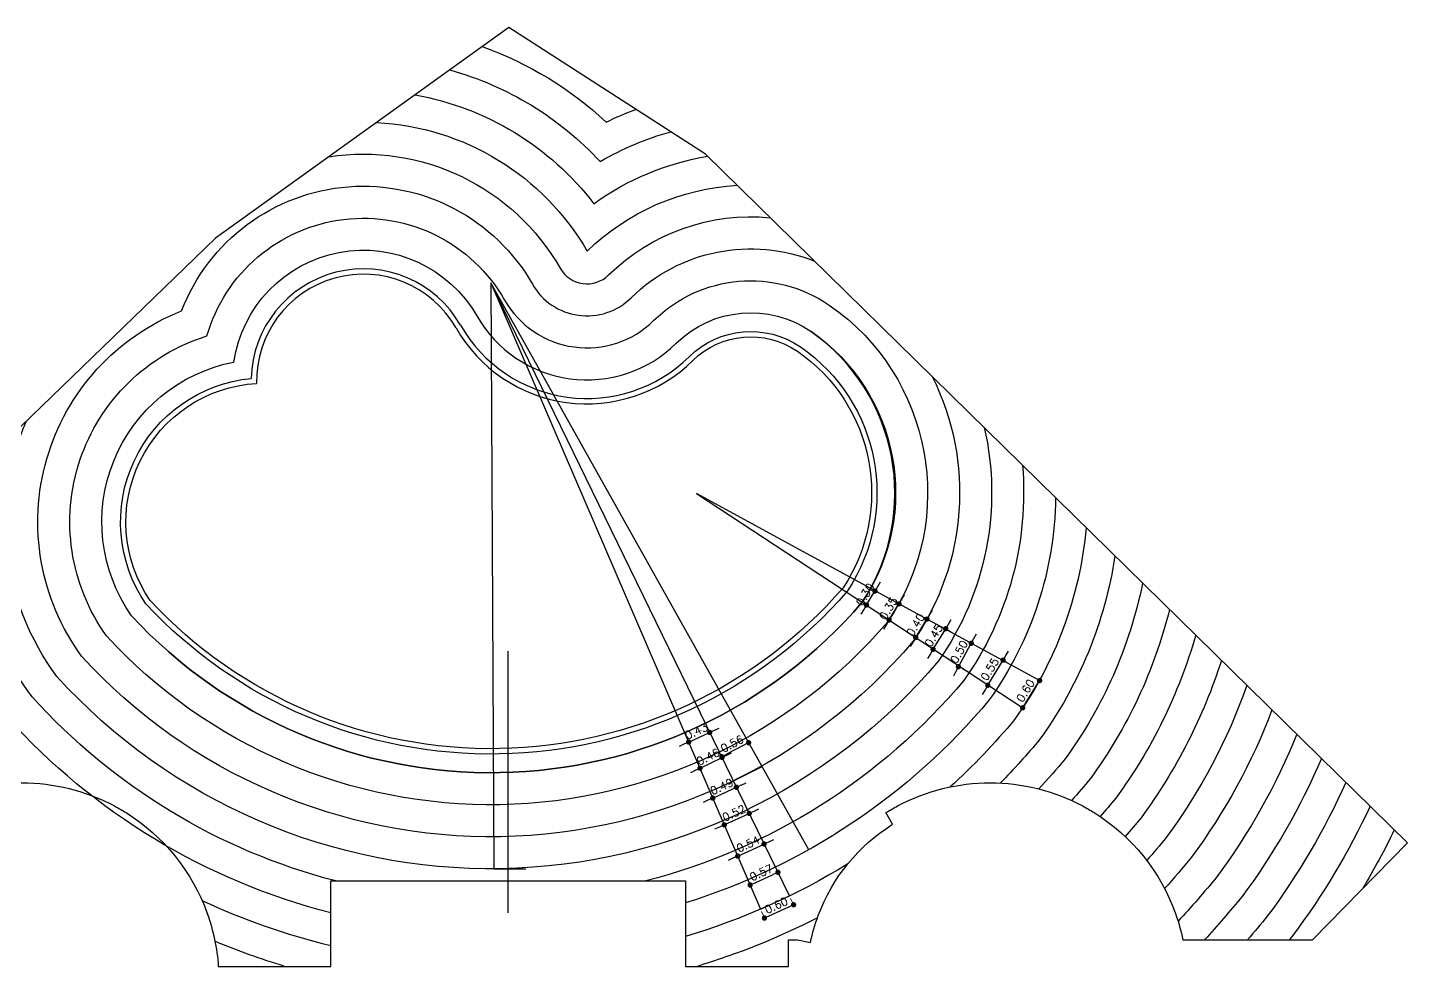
# Model space of a CAD drawing. Header units: metres. Extents: x 2217 to 2595, y -381 to -273.
# Drawn here: x 2470.88 to 2496.75, y -342.81 to -325.21 of the extents above; entities that cross this region are included whole.
import ezdxf

# ---------------------------------------------------------------- set-up
doc = ezdxf.new("R2010")
doc.units = ezdxf.units.M
doc.header["$LTSCALE"] = 0.5
doc.header["$MEASUREMENT"] = 0
doc.header["$PDMODE"] = 3
doc.header["$PDSIZE"] = -1
doc.linetypes.add('DOT2', pattern=[0.125, 0, -0.125])
doc.layers.add('A-DR', color=72, linetype='Continuous')
doc.layers.add('A-POOL', color=152, linetype='Continuous')
doc.layers.add('A-Wall', color=7, linetype='Continuous', lineweight=30)
doc.styles.add('ROMANS', font='romans.shx')
doc.dimstyles.new('dim50', dxfattribs={"dimscale": 50, "dimtxt": 0.003, "dimasz": 0.002, "dimexe": 0.001, "dimexo": 0.001, "dimgap": 0.001, "dimtad": 1, "dimzin": 0, "dimdsep": 46, "dimtxsty": 'ROMANS', "dimblk": 'DOT', "dimcen": 0, "dimclrd": 5, "dimclre": 1, "dimclrt": 7, "dimadec": 0, "dimazin": 0, "dimtfac": 1, "dimtix": 1, "dimtmove": 2, "dimatfit": 3, "dimldrblk": 'DTICK', "dimfxl": 1, "dimtolj": 1, "dimtzin": 0, "dimlwe": 20, "dimarcsym": 0})

# ---------------------------------------------------------------- blocks, each defined once
blk = doc.blocks.new('_Dot')
at = {"color": 0, "linetype": 'ByBlock', "lineweight": -2}
blk.add_line((-0.5, 0), (-1, 0), dxfattribs=at)
at = {"color": 0, "linetype": 'ByBlock', "const_width": 0.5}
blk.add_lwpolyline([(-0.25, 0, 1), (0.25, 0, 1)], format="xyb", close=True, dxfattribs=at)
blk = doc.blocks.new('*D292')
at = {"layer": 'A-Wall', "color": 1, "linetype": 'DOT2', "lineweight": 20, "ltscale": 0.5, "transparency": 16777216}
for p, q in [((2485.184, -341.539), (2485.26, -341.704)), ((2484.638, -341.788), (2484.714, -341.953))]:
    blk.add_line(p, q, dxfattribs=at)
at = {"layer": 'A-Wall', "color": 5, "lineweight": -2, "ltscale": 0.5, "transparency": 16777216}
blk.add_line((2484.784, -341.866), (2485.148, -341.7), dxfattribs=at)
at = {"layer": 'DEFPOINTS', "color": 0, "ltscale": 0.5, "transparency": 16777216}
for p in [(2485.163, -341.493), (2485.239, -341.659), (2484.617, -341.742)]:
    blk.add_point(p, dxfattribs=at)
at = {"layer": 'A-Wall', "color": 5, "lineweight": -2, "ltscale": 0.5, "transparency": 16777216, "xscale": 0.1, "yscale": 0.1, "zscale": 0.1}
for p, rotation in [((2485.239, -341.659), 24.55662138873077), ((2484.693, -341.908), 204.5566213887308)]:
    blk.add_blockref('_Dot', p, dxfattribs=dict(at, rotation=rotation))
at = {"layer": 'A-Wall', "color": 7, "ltscale": 0.5, "transparency": 16777216, "insert": (2484.914, -341.67), "char_height": 0.15, "attachment_point": 5, "rotation": 24.5566, "style": 'ROMANS'}
blk.add_mtext('\\A1;0.60', dxfattribs=at)
blk = doc.blocks.new('DTICK')
for p, q in [((-1.21, 0), (1.21, 0)), ((0, 1.21), (0, -1.21))]:
    blk.add_line(p, q)
at = {"color": 3}
blk.add_line((-0.63, -0.63), (0.63, 0.63), dxfattribs=at)
blk = doc.blocks.new('*D293')
at = {"layer": 'A-Wall', "color": 5, "lineweight": -2, "ltscale": 0.5, "transparency": 16777216}
blk.add_line((2484.516, -341.247), (2484.854, -341.092), dxfattribs=at)
at = {"layer": 'A-Wall', "color": 1, "linetype": 'DOT2', "lineweight": 20, "ltscale": 0.5, "transparency": 16777216}
for p, q in [((2484.921, -340.998), (2484.966, -341.096)), ((2484.401, -341.237), (2484.446, -341.335))]:
    blk.add_line(p, q, dxfattribs=at)
at = {"layer": 'DEFPOINTS', "color": 0, "ltscale": 0.5, "transparency": 16777216}
for p in [(2484.9, -340.953), (2484.945, -341.051), (2484.38, -341.191)]:
    blk.add_point(p, dxfattribs=at)
at = {"layer": 'A-Wall', "color": 5, "lineweight": -2, "ltscale": 0.5, "transparency": 16777216, "xscale": 0.1, "yscale": 0.1, "zscale": 0.1}
for p, rotation in [((2484.945, -341.051), 24.63248234070997), ((2484.425, -341.289), 204.63248234071)]:
    blk.add_blockref('_Dot', p, dxfattribs=dict(at, rotation=rotation))
at = {"layer": 'A-Wall', "color": 7, "ltscale": 0.5, "transparency": 16777216, "insert": (2484.633, -341.056), "char_height": 0.15, "attachment_point": 5, "rotation": 24.6325, "style": 'ROMANS'}
blk.add_mtext('\\A1;0.57', dxfattribs=at)
blk = doc.blocks.new('*D294')
at = {"layer": 'A-Wall', "color": 5, "lineweight": -2, "ltscale": 0.5, "transparency": 16777216}
for p, q in [((2484.192, -340.746), (2484.686, -340.52)), ((2484.777, -340.478), (2484.868, -340.436)), ((2484.101, -340.788), (2484.01, -340.83))]:
    blk.add_line(p, q, dxfattribs=at)
at = {"layer": 'A-Wall', "color": 1, "linetype": 'DOT2', "lineweight": 20, "ltscale": 0.5, "transparency": 16777216}
for p, q in [((2484.658, -340.459), (2484.707, -340.565)), ((2484.164, -340.686), (2484.212, -340.792))]:
    blk.add_line(p, q, dxfattribs=at)
at = {"layer": 'DEFPOINTS', "color": 0, "ltscale": 0.5, "transparency": 16777216}
for p in [(2484.143, -340.64), (2484.637, -340.414), (2484.686, -340.52)]:
    blk.add_point(p, dxfattribs=at)
at = {"layer": 'A-Wall', "color": 5, "lineweight": -2, "ltscale": 0.5, "transparency": 16777216, "xscale": 0.1, "yscale": 0.1, "zscale": 0.1}
for p, rotation in [((2484.686, -340.52), 204.6324823407164), ((2484.192, -340.746), 24.63248234071639)]:
    blk.add_blockref('_Dot', p, dxfattribs=dict(at, rotation=rotation))
at = {"layer": 'A-Wall', "color": 7, "ltscale": 0.5, "transparency": 16777216, "insert": (2484.387, -340.519), "char_height": 0.15, "attachment_point": 5, "rotation": 24.6325, "style": 'ROMANS'}
blk.add_mtext('\\A1;0.54', dxfattribs=at)
blk = doc.blocks.new('*D295')
at = {"layer": 'A-Wall', "color": 5, "lineweight": -2, "ltscale": 0.5, "transparency": 16777216}
for p, q in [((2484.498, -339.904), (2484.589, -339.863)), ((2483.939, -340.161), (2484.407, -339.946)), ((2483.848, -340.203), (2483.757, -340.244))]:
    blk.add_line(p, q, dxfattribs=at)
at = {"layer": 'A-Wall', "color": 1, "linetype": 'DOT2', "lineweight": 20, "ltscale": 0.5, "transparency": 16777216}
for p, q in [((2484.395, -339.92), (2484.428, -339.992)), ((2483.927, -340.135), (2483.96, -340.206))]:
    blk.add_line(p, q, dxfattribs=at)
at = {"layer": 'DEFPOINTS', "color": 0, "ltscale": 0.5, "transparency": 16777216}
for p in [(2483.906, -340.089), (2484.374, -339.874), (2484.407, -339.946)]:
    blk.add_point(p, dxfattribs=at)
at = {"layer": 'A-Wall', "color": 5, "lineweight": -2, "ltscale": 0.5, "transparency": 16777216, "xscale": 0.1, "yscale": 0.1, "zscale": 0.1}
for p, rotation in [((2484.407, -339.946), 204.6324823407351), ((2483.939, -340.161), 24.63248234073501)]:
    blk.add_blockref('_Dot', p, dxfattribs=dict(at, rotation=rotation))
at = {"layer": 'A-Wall', "color": 7, "ltscale": 0.5, "transparency": 16777216, "insert": (2484.121, -339.94), "char_height": 0.15, "attachment_point": 5, "rotation": 24.6325, "style": 'ROMANS'}
blk.add_mtext('\\A1;0.52', dxfattribs=at)
blk = doc.blocks.new('*D296')
at = {"layer": 'A-Wall', "color": 1, "linetype": 'DOT2', "lineweight": 20, "ltscale": 0.5, "transparency": 16777216}
for p, q in [((2483.689, -339.583), (2483.745, -339.704)), ((2484.132, -339.38), (2484.188, -339.501))]:
    blk.add_line(p, q, dxfattribs=at)
at = {"layer": 'A-Wall', "color": 5, "lineweight": -2, "ltscale": 0.5, "transparency": 16777216}
for p, q in [((2483.724, -339.659), (2484.167, -339.455)), ((2484.258, -339.414), (2484.349, -339.372)), ((2483.633, -339.7), (2483.542, -339.742))]:
    blk.add_line(p, q, dxfattribs=at)
at = {"layer": 'DEFPOINTS', "color": 0, "ltscale": 0.5, "transparency": 16777216}
for p in [(2484.112, -339.335), (2483.669, -339.538), (2484.167, -339.455)]:
    blk.add_point(p, dxfattribs=at)
at = {"layer": 'A-Wall', "color": 5, "lineweight": -2, "ltscale": 0.5, "transparency": 16777216, "xscale": 0.1, "yscale": 0.1, "zscale": 0.1}
for p, rotation in [((2483.724, -339.659), 24.6324823407498), ((2484.167, -339.455), 204.6324823407498)]:
    blk.add_blockref('_Dot', p, dxfattribs=dict(at, rotation=rotation))
at = {"layer": 'A-Wall', "color": 7, "ltscale": 0.5, "transparency": 16777216, "insert": (2483.893, -339.443), "char_height": 0.15, "attachment_point": 5, "rotation": 24.6325, "style": 'ROMANS'}
blk.add_mtext('\\A1;0.49', dxfattribs=at)
blk = doc.blocks.new('*D297')
at = {"layer": 'A-Wall', "color": 5, "lineweight": -2, "ltscale": 0.5, "transparency": 16777216}
for p, q in [((2483.988, -338.853), (2484.078, -338.809)), ((2483.485, -339.098), (2483.898, -338.897)), ((2483.396, -339.142), (2483.306, -339.185))]:
    blk.add_line(p, q, dxfattribs=at)
at = {"layer": 'A-Wall', "color": 1, "linetype": 'DOT2', "lineweight": 20, "ltscale": 0.5, "transparency": 16777216}
for p, q in [((2483.453, -339.032), (2483.507, -339.143)), ((2483.866, -338.831), (2483.92, -338.942))]:
    blk.add_line(p, q, dxfattribs=at)
at = {"layer": 'DEFPOINTS', "color": 0, "ltscale": 0.5, "transparency": 16777216}
for p in [(2483.844, -338.786), (2483.431, -338.987), (2483.898, -338.897)]:
    blk.add_point(p, dxfattribs=at)
at = {"layer": 'A-Wall', "color": 5, "lineweight": -2, "ltscale": 0.5, "transparency": 16777216, "xscale": 0.1, "yscale": 0.1, "zscale": 0.1}
for p, rotation in [((2483.898, -338.897), 205.9773211894215), ((2483.485, -339.098), 25.97732118942154)]:
    blk.add_blockref('_Dot', p, dxfattribs=dict(at, rotation=rotation))
at = {"layer": 'A-Wall', "color": 7, "ltscale": 0.5, "transparency": 16777216, "insert": (2483.637, -338.885), "char_height": 0.15, "attachment_point": 5, "rotation": 25.9773, "style": 'ROMANS'}
blk.add_mtext('\\A1;0.46', dxfattribs=at)
blk = doc.blocks.new('*D298')
at = {"layer": 'A-Wall', "color": 1, "linetype": 'DOT2', "lineweight": 20, "ltscale": 0.5, "transparency": 16777216}
for p, q in [((2483.607, -338.302), (2483.686, -338.474)), ((2483.215, -338.481), (2483.294, -338.654))]:
    blk.add_line(p, q, dxfattribs=at)
at = {"layer": 'A-Wall', "color": 5, "lineweight": -2, "ltscale": 0.5, "transparency": 16777216}
for p, q in [((2483.273, -338.608), (2483.665, -338.428)), ((2483.756, -338.387), (2483.847, -338.345)), ((2483.182, -338.65), (2483.091, -338.691))]:
    blk.add_line(p, q, dxfattribs=at)
at = {"layer": 'DEFPOINTS', "color": 0, "ltscale": 0.5, "transparency": 16777216}
for p in [(2483.586, -338.256), (2483.194, -338.436), (2483.665, -338.428)]:
    blk.add_point(p, dxfattribs=at)
at = {"layer": 'A-Wall', "color": 5, "lineweight": -2, "ltscale": 0.5, "transparency": 16777216, "xscale": 0.1, "yscale": 0.1, "zscale": 0.1}
for p, rotation in [((2483.273, -338.608), 24.63248234060863), ((2483.665, -338.428), 204.6324823406087)]:
    blk.add_blockref('_Dot', p, dxfattribs=dict(at, rotation=rotation))
at = {"layer": 'A-Wall', "color": 7, "ltscale": 0.5, "transparency": 16777216, "insert": (2483.417, -338.405), "char_height": 0.15, "attachment_point": 5, "rotation": 24.6325, "style": 'ROMANS'}
blk.add_mtext('\\A1;0.43', dxfattribs=at)
blk = doc.blocks.new('*D299')
at = {"layer": 'A-Wall', "color": 5, "lineweight": -2, "ltscale": 0.5, "transparency": 16777216}
for p, q in [((2487.267, -335.932), (2487.319, -335.847)), ((2487.03, -336.32), (2487.214, -336.018)), ((2486.978, -336.405), (2486.925, -336.49))]:
    blk.add_line(p, q, dxfattribs=at)
at = {"layer": 'A-Wall', "color": 1, "linetype": 'DOT2', "lineweight": 20, "ltscale": 0.5, "transparency": 16777216}
for p, q in [((2487.255, -336.042), (2487.257, -336.044)), ((2487.07, -336.344), (2487.072, -336.346))]:
    blk.add_line(p, q, dxfattribs=at)
at = {"layer": 'DEFPOINTS', "color": 0, "ltscale": 0.5, "transparency": 16777216}
for p in [(2487.212, -336.016), (2487.214, -336.018), (2487.027, -336.318)]:
    blk.add_point(p, dxfattribs=at)
at = {"layer": 'A-Wall', "color": 5, "lineweight": -2, "ltscale": 0.5, "transparency": 16777216, "xscale": 0.1, "yscale": 0.1, "zscale": 0.1}
for p, rotation in [((2487.214, -336.018), 238.5416722642145), ((2487.03, -336.32), 58.54167226421452)]:
    blk.add_blockref('_Dot', p, dxfattribs=dict(at, rotation=rotation))
at = {"layer": 'A-Wall', "color": 7, "ltscale": 0.5, "transparency": 16777216, "insert": (2487.016, -336.103), "char_height": 0.15, "attachment_point": 5, "rotation": 58.5417, "style": 'ROMANS'}
blk.add_mtext('\\A1;0.35', dxfattribs=at)
blk = doc.blocks.new('*D300')
at = {"layer": 'A-Wall', "color": 5, "lineweight": -2, "ltscale": 0.5, "transparency": 16777216}
for p, q in [((2486.818, -335.693), (2486.87, -335.607)), ((2486.606, -336.038), (2486.765, -335.778)), ((2486.554, -336.123), (2486.501, -336.208))]:
    blk.add_line(p, q, dxfattribs=at)
at = {"layer": 'A-Wall', "color": 1, "linetype": 'DOT2', "lineweight": 20, "ltscale": 0.5, "transparency": 16777216}
for p, q in [((2486.728, -335.755), (2486.808, -335.804)), ((2486.569, -336.015), (2486.648, -336.064))]:
    blk.add_line(p, q, dxfattribs=at)
at = {"layer": 'DEFPOINTS', "color": 0, "ltscale": 0.5, "transparency": 16777216}
for p in [(2486.685, -335.729), (2486.765, -335.778), (2486.526, -335.989)]:
    blk.add_point(p, dxfattribs=at)
at = {"layer": 'A-Wall', "color": 5, "lineweight": -2, "ltscale": 0.5, "transparency": 16777216, "xscale": 0.1, "yscale": 0.1, "zscale": 0.1}
for p, rotation in [((2486.765, -335.778), 238.4617540957941), ((2486.606, -336.038), 58.46175409579416)]:
    blk.add_blockref('_Dot', p, dxfattribs=dict(at, rotation=rotation))
at = {"layer": 'A-Wall', "color": 7, "ltscale": 0.5, "transparency": 16777216, "insert": (2486.579, -335.842), "char_height": 0.15, "attachment_point": 5, "rotation": 58.4618, "style": 'ROMANS'}
blk.add_mtext('\\A1;0.30', dxfattribs=at)
blk = doc.blocks.new('*D301')
at = {"layer": 'A-Wall', "color": 5, "lineweight": -2, "ltscale": 0.5, "transparency": 16777216}
for p, q in [((2487.791, -336.218), (2487.843, -336.133)), ((2487.529, -336.648), (2487.739, -336.304)), ((2487.477, -336.733), (2487.425, -336.818))]:
    blk.add_line(p, q, dxfattribs=at)
at = {"layer": 'DEFPOINTS', "color": 0, "ltscale": 0.5, "transparency": 16777216}
for p in [(2487.739, -336.304), (2487.739, -336.304), (2487.529, -336.648)]:
    blk.add_point(p, dxfattribs=at)
at = {"layer": 'A-Wall', "color": 5, "lineweight": -2, "ltscale": 0.5, "transparency": 16777216, "xscale": 0.1, "yscale": 0.1, "zscale": 0.1}
for p, rotation in [((2487.739, -336.304), 238.6019338521805), ((2487.529, -336.648), 58.60193385218052)]:
    blk.add_blockref('_Dot', p, dxfattribs=dict(at, rotation=rotation))
at = {"layer": 'A-Wall', "color": 7, "ltscale": 0.5, "transparency": 16777216, "insert": (2487.527, -336.411), "char_height": 0.15, "attachment_point": 5, "rotation": 58.6019, "style": 'ROMANS'}
blk.add_mtext('\\A1;0.40', dxfattribs=at)
blk = doc.blocks.new('*D302')
at = {"layer": 'A-Wall', "color": 5, "lineweight": -2, "ltscale": 0.5, "transparency": 16777216}
for p, q in [((2487.855, -336.87), (2488.09, -336.484)), ((2488.142, -336.399), (2488.194, -336.313)), ((2487.803, -336.956), (2487.751, -337.041))]:
    blk.add_line(p, q, dxfattribs=at)
at = {"layer": 'A-Wall', "color": 1, "linetype": 'DOT2', "lineweight": 20, "ltscale": 0.5, "transparency": 16777216}
for p, q in [((2488.223, -336.565), (2488.047, -336.458)), ((2487.988, -336.951), (2487.812, -336.844))]:
    blk.add_line(p, q, dxfattribs=at)
at = {"layer": 'DEFPOINTS', "color": 0, "ltscale": 0.5, "transparency": 16777216}
for p in [(2488.09, -336.484), (2488.266, -336.591), (2488.03, -336.977)]:
    blk.add_point(p, dxfattribs=at)
at = {"layer": 'A-Wall', "color": 5, "lineweight": -2, "ltscale": 0.5, "transparency": 16777216, "xscale": 0.1, "yscale": 0.1, "zscale": 0.1}
for p, rotation in [((2488.09, -336.484), 238.6489967871661), ((2487.855, -336.87), 58.64899678716606)]:
    blk.add_blockref('_Dot', p, dxfattribs=dict(at, rotation=rotation))
at = {"layer": 'A-Wall', "color": 7, "ltscale": 0.5, "transparency": 16777216, "insert": (2487.866, -336.612), "char_height": 0.15, "attachment_point": 5, "rotation": 58.649, "style": 'ROMANS'}
blk.add_mtext('\\A1;0.45', dxfattribs=at)
blk = doc.blocks.new('*D303')
at = {"layer": 'A-Wall', "color": 5, "lineweight": -2, "ltscale": 0.5, "transparency": 16777216}
for p, q in [((2488.329, -337.196), (2488.569, -336.757)), ((2488.617, -336.669), (2488.665, -336.581)), ((2488.281, -337.284), (2488.234, -337.372))]:
    blk.add_line(p, q, dxfattribs=at)
at = {"layer": 'A-Wall', "color": 1, "linetype": 'DOT2', "lineweight": 20, "ltscale": 0.5, "transparency": 16777216}
for p, q in [((2488.728, -336.843), (2488.525, -336.733)), ((2488.488, -337.283), (2488.285, -337.172))]:
    blk.add_line(p, q, dxfattribs=at)
at = {"layer": 'DEFPOINTS', "color": 0, "ltscale": 0.5, "transparency": 16777216}
for p in [(2488.569, -336.757), (2488.772, -336.867), (2488.532, -337.307)]:
    blk.add_point(p, dxfattribs=at)
at = {"layer": 'A-Wall', "color": 5, "lineweight": -2, "ltscale": 0.5, "transparency": 16777216, "xscale": 0.1, "yscale": 0.1, "zscale": 0.1}
for p, rotation in [((2488.569, -336.757), 241.3792837685374), ((2488.329, -337.196), 61.3792837685375)]:
    blk.add_blockref('_Dot', p, dxfattribs=dict(at, rotation=rotation))
at = {"layer": 'A-Wall', "color": 7, "ltscale": 0.5, "transparency": 16777216, "insert": (2488.34, -336.917), "char_height": 0.15, "attachment_point": 5, "rotation": 61.3793, "style": 'ROMANS'}
blk.add_mtext('\\A1;0.50', dxfattribs=at)
blk = doc.blocks.new('*D304')
at = {"layer": 'A-Wall', "color": 5, "lineweight": -2, "ltscale": 0.5, "transparency": 16777216}
for p, q in [((2489.218, -336.987), (2489.27, -336.902)), ((2488.88, -337.543), (2489.166, -337.073)), ((2488.828, -337.629), (2488.776, -337.714))]:
    blk.add_line(p, q, dxfattribs=at)
at = {"layer": 'A-Wall', "color": 1, "linetype": 'DOT2', "lineweight": 20, "ltscale": 0.5, "transparency": 16777216}
for p, q in [((2489.276, -337.14), (2489.123, -337.047)), ((2488.99, -337.61), (2488.837, -337.517))]:
    blk.add_line(p, q, dxfattribs=at)
at = {"layer": 'DEFPOINTS', "color": 0, "ltscale": 0.5, "transparency": 16777216}
for p in [(2489.166, -337.073), (2489.319, -337.166), (2489.033, -337.636)]:
    blk.add_point(p, dxfattribs=at)
at = {"layer": 'A-Wall', "color": 5, "lineweight": -2, "ltscale": 0.5, "transparency": 16777216, "xscale": 0.1, "yscale": 0.1, "zscale": 0.1}
for p, rotation in [((2489.166, -337.073), 238.7177552369464), ((2488.88, -337.543), 58.71775523694645)]:
    blk.add_blockref('_Dot', p, dxfattribs=dict(at, rotation=rotation))
at = {"layer": 'A-Wall', "color": 7, "ltscale": 0.5, "transparency": 16777216, "insert": (2488.916, -337.243), "char_height": 0.15, "attachment_point": 5, "rotation": 58.7178, "style": 'ROMANS'}
blk.add_mtext('\\A1;0.55', dxfattribs=at)
blk = doc.blocks.new('*D305')
at = {"layer": 'A-Wall', "color": 5, "lineweight": -2, "ltscale": 0.5, "transparency": 16777216}
blk.add_line((2489.587, -337.881), (2489.798, -337.541), dxfattribs=at)
at = {"layer": 'DEFPOINTS', "color": 0, "ltscale": 0.5, "transparency": 16777216}
for p in [(2489.851, -337.456), (2489.851, -337.456), (2489.534, -337.966)]:
    blk.add_point(p, dxfattribs=at)
at = {"layer": 'A-Wall', "color": 5, "lineweight": -2, "ltscale": 0.5, "transparency": 16777216, "xscale": 0.1, "yscale": 0.1, "zscale": 0.1}
for p, rotation in [((2489.851, -337.456), 58.16881223730933), ((2489.534, -337.966), 238.1688122373094)]:
    blk.add_blockref('_Dot', p, dxfattribs=dict(at, rotation=rotation))
at = {"layer": 'A-Wall', "color": 7, "ltscale": 0.5, "transparency": 16777216, "insert": (2489.586, -337.645), "char_height": 0.15, "attachment_point": 5, "rotation": 58.1688, "style": 'ROMANS'}
blk.add_mtext('\\A1;0.60', dxfattribs=at)
blk = doc.blocks.new('*D307')
at = {"layer": 'A-Wall', "color": 5, "lineweight": -2, "ltscale": 0.5, "transparency": 16777216}
blk.add_line((2484.306, -338.667), (2483.983, -338.836), dxfattribs=at)
at = {"layer": 'A-Wall', "color": 1, "linetype": 'DOT2', "lineweight": 20, "ltscale": 0.5, "transparency": 16777216}
for p, q in [((2484.372, -338.578), (2484.418, -338.665)), ((2483.872, -338.84), (2483.917, -338.927))]:
    blk.add_line(p, q, dxfattribs=at)
at = {"layer": 'DEFPOINTS', "color": 0, "ltscale": 0.5, "transparency": 16777216}
for p in [(2484.349, -338.534), (2483.849, -338.795), (2483.894, -338.883)]:
    blk.add_point(p, dxfattribs=at)
at = {"layer": 'A-Wall', "color": 5, "lineweight": -2, "ltscale": 0.5, "transparency": 16777216, "xscale": 0.1, "yscale": 0.1, "zscale": 0.1}
for p, rotation in [((2484.395, -338.621), 27.63189010024307), ((2483.894, -338.883), 207.6318901002431)]:
    blk.add_blockref('_Dot', p, dxfattribs=dict(at, rotation=rotation))
at = {"layer": 'A-Wall', "color": 7, "ltscale": 0.5, "transparency": 16777216, "insert": (2484.087, -338.641), "char_height": 0.15, "attachment_point": 5, "rotation": 27.6319, "style": 'ROMANS'}
blk.add_mtext('\\A1;0.56', dxfattribs=at)

msp = doc.modelspace()

# ---------------------------------------------------------------- linework, layer by layer
at = {"layer": 'A-DR', "ltscale": 0.5}
for points in [[(2479.3016, -330.6213, 0.4917773), (2483.0347, -331.1357, -0.3587158), (2485.5674, -330.9114, -0.4101737), (2486.526, -335.9885, -0.4479299), (2472.8259, -336.2393, -0.5434063), (2474.7484, -331.4847, -0.712722), (2479.3016, -330.6213)], [(2478.9978, -330.7951, 0.4917774), (2483.2802, -331.3852, -0.3585641), (2485.3689, -331.1996, -0.4083017), (2486.2469, -335.7763, -0.446391), (2473.0993, -336.0193, -0.572218), (2475.0732, -331.7912)], [(2478.911, -330.8448, 0.4917774), (2483.3503, -331.4565, -0.3585099), (2485.3122, -331.282, -0.4077034), (2486.167, -335.7157, -0.4459176), (2473.1775, -335.9566, -0.5828985), (2475.1732, -331.8838)]]:
    msp.add_lwpolyline(points, format="xyb", dxfattribs=at)
for radius, end in [(2.1013, 178.70154), (2.0013, 181.28679)]:
    msp.add_arc((2477.174, -331.8388), radius, 29.78095, end, dxfattribs=at)
at = {"layer": 'A-POOL', "ltscale": 0.5}
for points in [[(2479.4028, -325.5721, -0.1032508), (2481.7236, -326.9869, -0.0245885), (2482.284, -326.7474)], [(2478.7944, -326.0085, -0.1389864), (2481.6128, -327.726, -0.0643898), (2482.9357, -327.1665)], [(2478.1446, -326.4746, -0.186278), (2481.4967, -328.5176, -0.1171586), (2483.6298, -327.6271)], [(2477.4208, -326.9938, -0.2538882), (2481.3711, -329.4058, -0.180146), (2484.1819, -328.1689)], [(2476.5233, -327.6376, -0.3106204), (2480.8638, -329.7272)], [(2487.8381, -331.7567, -0.2740797), (2487.4802, -336.7191, -0.4521408), (2471.8931, -336.9977, -0.491248), (2473.7668, -330.526, -0.6318487), (2480.3431, -330.0253)], [(2479.8223, -330.3233, 0.4917753), (2482.614, -330.7079, -0.3588895), (2485.9077, -330.4172, -0.4127584), (2487.0035, -336.3533, -0.4502117), (2472.3588, -336.6178, -0.5116635), (2474.2419, -330.9944, -0.6628433), (2479.8223, -330.3233, -0.6628433)], [(2480.8638, -329.7273, 0.4917753), (2481.7724, -329.8525, -0.221989), (2484.8038, -328.7792, -0.221989)], [(2480.3431, -330.0253, 0.4917753), (2482.1932, -330.2802, -0.2985148), (2485.6337, -329.5936, -0.2985148)], [(2488.8139, -332.7142, -0.2124276), (2487.9561, -337.0855, -0.4537975), (2471.4284, -337.3784, -0.2661103), (2470.8598, -332.5848)], [(2476.6571, -341.2131, -0.1468159), (2470.9644, -337.7599, -0.2121071), (2469.9731, -333.4424)], [(2489.5296, -333.4166, -0.1774201), (2488.4315, -337.4524, -0.1558207), (2482.471, -341.2131, -0.1558207)], [(2476.5631, -341.8084, -0.1486016), (2470.501, -338.142, -0.179512), (2469.2842, -334.1087)], [(2490.1512, -334.0266, -0.1529223), (2488.9065, -337.8197, -0.1434191), (2483.2131, -341.6244, -0.1434191)], [(2490.7226, -334.5873, -0.1343308), (2489.3812, -338.1874, -0.034228), (2488.1726, -339.4502, -0.034228)], [(2491.2627, -335.1173, -0.1195547), (2489.8556, -338.5553, -0.0207228), (2489.1122, -339.3779, -0.0207228)], [(2491.7816, -335.6264, -0.107444), (2490.3298, -338.9235, -0.0134097), (2489.836, -339.4878, -0.0134097)], [(2492.2851, -336.1205, -0.0972933), (2490.8038, -339.2918, -0.0093103), (2490.4501, -339.7038, -0.0093103)], [(2492.777, -336.6033, -0.0886378), (2491.2776, -339.6603, -0.0074168), (2490.9859, -340.0035, -0.0074168)], [(2493.26, -337.0773, -0.0811549), (2491.7513, -340.0289, -0.0072616), (2491.4549, -340.3787, -0.0072616)], [(2493.736, -337.5443, -0.0746122), (2492.2248, -340.3977, -0.008617), (2491.8591, -340.8278, -0.008617)], [(2494.2062, -338.0057, -0.0688368), (2492.6983, -340.7666, -0.0114064), (2492.1937, -341.3544)], [(2494.6716, -338.4624, -0.0636971), (2493.1717, -341.1355, -0.0156913), (2492.4466, -341.967, -0.0156913)], [(2495.1331, -338.9153, -0.0590907), (2493.645, -341.5045, -0.0147183), (2492.9438, -342.3131, -0.0147183)], [(2495.5913, -339.3649, -0.0549367), (2494.1182, -341.8736, -0.0076448), (2493.7484, -342.3131, -0.0076448)], [(2496.0466, -339.8117, -0.0511701), (2494.5914, -342.2428, -0.0011712), (2494.5339, -342.3131, -0.0011712)], [(2496.4995, -340.2562, -0.0213961), (2495.9117, -341.3464, -0.0213961)], [(2486.2535, -340.8936, -0.0654084), (2483.2131, -342.2519, -0.0654084)], [(2476.5631, -342.4265, -0.0500794), (2474.1528, -341.5819)], [(2485.685, -341.9019, -0.0455228), (2483.4305, -342.8131, -0.0455228)], [(2475.6976, -342.8131, -0.0259275), (2474.3924, -342.3441)]]:
    msp.add_lwpolyline(points, format="xyb", dxfattribs=at)
at = {"layer": 'A-Wall', "ltscale": 0.5}
for p, q in [((2479.5641, -330.0018), (2479.6187, -340.9837)), ((2479.5641, -330.0018), (2484.6174, -341.7425)), ((2485.1631, -341.4931), (2479.5641, -330.0018)), ((2485.5232, -340.6268), (2479.5641, -330.0018)), ((2483.4186, -333.9462), (2489.5344, -337.9659)), ((2489.8509, -337.4561), (2483.4186, -333.9462)), ((2479.8881, -341.8084), (2479.8881, -336.9041)), ((2489.5344, -337.9659), (2489.8509, -337.4561)), ((2484.1116, -339.3349), (2484.6486, -339.0673)), ((2479.8881, -339.1781), (2479.8881, -339.1781)), ((2479.6187, -340.9837), (2480.2187, -340.9837)), ((2484.6174, -341.7425), (2485.1631, -341.4931))]:
    msp.add_line(p, q, dxfattribs=at)
msp.add_lwpolyline([(2469.0374, -339.8068, -0.2498723), (2472.5088, -339.8068), (2472.5088, -339.8068, -0.0166269), (2472.7253, -339.9318, -0.1693243), (2474.249, -341.8242, -0.0687529), (2474.4547, -342.8131), (2474.6324, -342.8131), (2476.4324, -342.8131), (2476.5631, -342.8131), (2476.5631, -341.2131), (2477.6904, -341.2131), (2482.0858, -341.2131), (2483.2131, -341.2131), (2483.2131, -342.8131), (2483.3439, -342.8131), (2485.0443, -342.8131), (2485.1431, -342.8131), (2485.1431, -342.3131), (2485.3102, -342.3131), (2485.5551, -342.3631, -0.0382344), (2485.701, -341.8584, -0.1647337), (2487.096, -340.1484), (2486.9709, -339.9318, -0.0166269), (2487.1874, -339.8068), (2487.1874, -339.8068, -0.2498723), (2490.6588, -339.8068), (2490.6588, -339.8068, -0.0166269), (2490.8753, -339.9318, -0.1693243), (2492.399, -341.8242, -0.0344396), (2492.5361, -342.3131), (2493.2861, -342.3131), (2493.2861, -342.3131), (2494.0861, -342.3131), (2494.9631, -342.3131), (2496.7451, -340.4971), (2483.5876, -327.5858), (2479.9008, -325.2148), (2474.4008, -329.1601), (2462.8741, -340.3082)], format="xyb", dxfattribs=at)
for centre, radius, start, end in [((2483.4186, -333.9462), 3.7185, 326.6841, 54.70029), ((2479.5641, -330.0018), 9.182, 222.79064, 319.30678)]:
    msp.add_arc(centre, radius, start, end, dxfattribs=at)

# ---------------------------------------------------------------- dimensions: what is measured, and where the dimension line sits
for p1, p2, distance, picture, middle in [((2486.526, -335.9885), (2486.6854, -335.7288), -0.0937, '*D300', (2486.579, -335.8423)), ((2487.0274, -336.3181), (2487.2121, -336.0162), -0.0028, '*D299', (2487.0155, -336.1034)), ((2487.5288, -336.6477), (2487.7388, -336.3036), 0, '*D301', (2487.5271, -336.4105)), ((2488.0302, -336.9772), (2488.2655, -336.591), 0.2053, '*D302', (2487.8658, -336.6123)), ((2488.5316, -337.3068), (2488.7715, -336.8672), 0.2304, '*D303', (2488.3396, -336.9167)), ((2489.033, -337.6363), (2489.3189, -337.1658), 0.1792, '*D304', (2488.916, -337.2431)), ((2489.5344, -337.9659), (2489.8509, -337.4561), 0, '*D305', (2489.5864, -337.6451)), ((2483.1942, -338.4358), (2483.5859, -338.2561), -0.1896, '*D298', (2483.417, -338.4046)), ((2484.3492, -338.5335), (2483.8487, -338.7955), 0.0982, '*D307', (2484.0865, -338.6408)), ((2483.4314, -338.9869), (2483.844, -338.7858), -0.1234, '*D297', (2483.637, -338.8849)), ((2483.6686, -339.538), (2484.1116, -339.3349), -0.1327, '*D296', (2483.8933, -339.4434)), ((2483.9058, -340.0891), (2484.3744, -339.8743), -0.079, '*D295', (2484.1209, -339.9399)), ((2484.143, -340.6402), (2484.6372, -340.4136), -0.1165, '*D294', (2484.3866, -340.5192)), ((2484.3802, -341.1913), (2484.9, -340.953), -0.1075, '*D293', (2484.6328, -341.0563)), ((2484.6174, -341.7425), (2485.1631, -341.4931), -0.182, '*D292', (2484.914, -341.6696))]:
    dim = msp.add_aligned_dim(p1=p1, p2=p2, distance=distance, dimstyle='dim50', dxfattribs=at)
    dim.commit()
    dim.dimension.update_dxf_attribs({"geometry": picture, "text_midpoint": middle})

doc.saveas('drawing.dxf')
